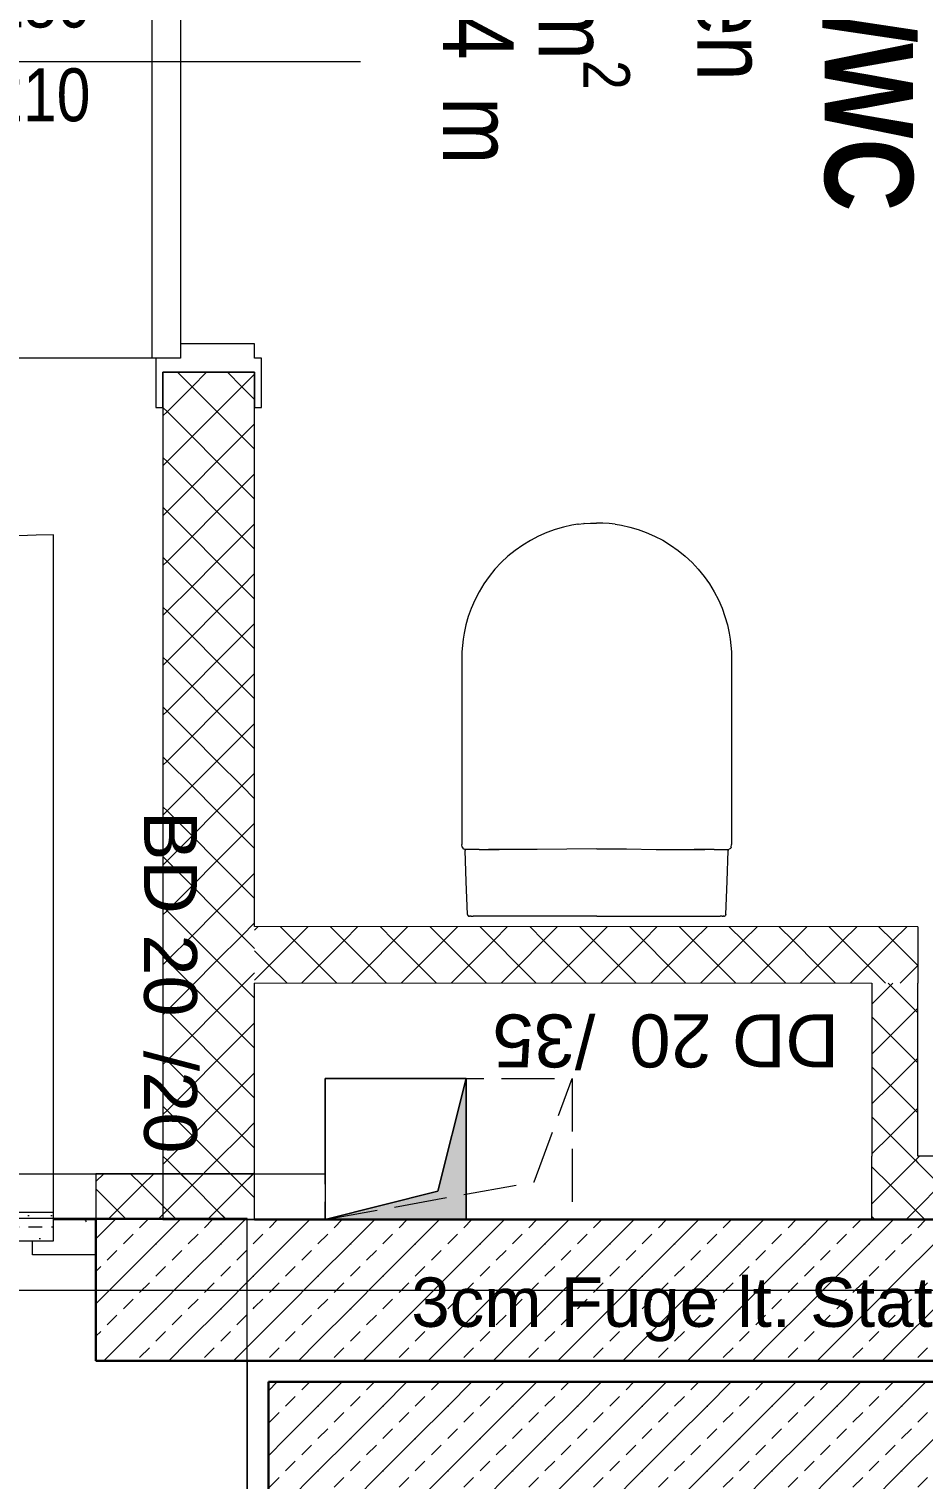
# Model space of a CAD drawing. Header units: metres. Extents: x -19025 to 34897, y -14024 to 26069.
# Drawn here: x 22962 to 24229, y 11180 to 13235 of the extents above; entities that cross this region are included whole.
import ezdxf
from ezdxf.enums import TextEntityAlignment as Align

# ---------------------------------------------------------------- set-up
doc = ezdxf.new("R2010")
doc.units = ezdxf.units.M
doc.header["$MEASUREMENT"] = 0
doc.linetypes.add('Strichlinie eng', pattern=[0.1, 0.075, -0.025])
doc.linetypes.add('Strichlinie mittel', pattern=[0.15, 0.1, -0.05])
for name, color, linetype in [('110 Wand Aussen', 7, 'Continuous'), ('11__100 Achsraster', 7, 'Continuous'), ('120 Wand Innen tragend', 7, 'Continuous'), ('130 Wand Innen', 7, 'Continuous'), ('220 Bodenaufbau', 7, 'Continuous'), ('540 Sanitaereinrichtung', 7, 'Continuous'), ('650 Aussen Treppe Rampe', 7, 'Continuous'), ('810 Raumstempel', 7, 'Continuous'), ('870 Deckendurchbruchsymbol', 7, 'Continuous'), ('938 Beschriftung Statik', 7, 'Continuous'), ('Neubau_120 Wand Innen tragend', 7, 'Continuous'), ('Neubau_130 Wand Innen', 7, 'Continuous')]:
    doc.layers.add(name, color=color, linetype=linetype)
doc.styles.add('ERSTELLTER_STIL_1', font='ARIALN.TTF')
doc.styles.add('ERSTELLTER_STIL_2', font='ARIALNB.TTF')
doc.styles.add('ERSTELLTER_STIL_3', font='arial.ttf')
doc.styles.add('ERSTELLTER_STIL_4', font='arialbd.ttf')
doc.linetypes.add('Grenze Bezirk', pattern='A,0,[2,22HAUS116_412 STG1 _ 2.DG_IndexB_2026-08-161.Shx,S=0.001587,R=0,X=0,Y=0],-0.25,0', length=0.25)
pattern_1 = [(225, (0, 0), (-0.03535534, 0.03535534), [0.05, 0]), (315, (0, 0), (0.03535534, 0.03535534), [0.05, 0])]
pattern_2 = [(45, (0, 0), (-0.04596194, 0.04596194), [0.0195, -0.013]), (45, (-0.02298, 0.02298), (-0.04596194, 0.04596194), [0.065, 0])]
pattern_3 = [(135, (0, 0), (0.03535534, 0.03535534), [0.05, 0]), (225, (0, 0), (-0.03535534, 0.03535534), [0.05, 0])]
pattern_4 = [(224.98361, (0, 0), (-0.03534523, 0.03536545), [0.05, 0]), (314.98361, (0, 0), (0.03536545, 0.03534523), [0.05, 0])]

# ---------------------------------------------------------------- blocks, each defined once
blk = doc.blocks.new('Bad_WC_022_3_1', base_point=(22.6762, 17.5944))
at = {"layer": '810 Raumstempel', "color": 7, "lineweight": 13, "char_height": 0.1, "attachment_point": 1, "rotation": 270, "style": 'ERSTELLTER_STIL_1'}
for s, insert in [('\\A1;{\\pql;\\pt0,0.05;\\fArial Narrow|b0|i0|c0|p0;\\W1.000000;5,21\\fArial Narrow|b0|i0|c0|p0;\\W1.000000;\\A1{\\H.66x;\\S^  ;}\\fArial Narrow|b0|i0|c0|p0;\\W1.000000; m\\fArial Narrow|b0|i0|c0|p0;\\W1.000000;\\A1{\\H.66x;\\S2^  ;}}', (22.0624, 17.8651)), ('\\A1;{\\pql;\\pt0,0.05;\\fArial Narrow|b0|i0|c0|p0;\\W1.000000;9,64\\fArial Narrow|b0|i0|c0|p0;\\W1.000000;\\A1{\\H.66x;\\S^  ;}\\fArial Narrow|b0|i0|c0|p0;\\W1.000000; m\\fArial Narrow|b0|i0|c0|p0;\\W1.000000;\\A1{\\H.66x;\\S^  ;}}', (21.8977, 17.7172))]:
    blk.add_mtext(s, dxfattribs=dict(at, insert=insert))
at = {"layer": '810 Raumstempel', "color": 7, "lineweight": 13}
for tag, height, style, p in [('DUMMY_892', 0.1, 'ERSTELLTER_STIL_1', (22.0933, 17.8651)), ('DUMMY_891', 0.1, 'ERSTELLTER_STIL_1', (22.258, 17.8651)), ('perimeterCode', 0.1, 'ERSTELLTER_STIL_1', (21.9285, 17.8338)), ('stFloorCovering', 0.1, 'ERSTELLTER_STIL_1', (22.258, 17.8338)), ('ROOM_NAME', 0.125, 'ERSTELLTER_STIL_2', (22.4638, 17.8282)), ('DUMMY_890', 0.125, 'ERSTELLTER_STIL_2', (22.4638, 17.3105))]:
    blk.add_attdef(tag, text='', height=height, rotation=270, dxfattribs=dict(at, style=style)).set_placement(p, align=Align.TOP_LEFT)
blk = doc.blocks.new('Decke_2_1', base_point=(11.4309, 4.6878))
at = {"layer": '220 Bodenaufbau', "color": 7, "linetype": 'Continuous', "lineweight": 13, "flags": 128}
blk.add_lwpolyline([(19.551, 13.0252), (19.551, 14.231), (15.4301, 14.231), (15.4301, 15.916), (21.6305, 15.916), (21.6305, 16.051), (21.8305, 16.051), (21.8305, 15.851), (23.6, 15.851), (23.6, 18.8911), (23.6, 22.2117), (14.36, 22.2117), (14.36, 18.8317), (11.5332, 18.8317), (11.5332, 14.251), (14.36, 14.251), (14.36, 6.5391)], dxfattribs=at)
blk = doc.blocks.new('Wand_1_1', base_point=(22.4705, 15.8511))
at = {"layer": 'Neubau_130 Wand Innen', "linetype": 'Continuous', "lineweight": 13, "true_color": 0xa7a7a7}
h = blk.add_hatch(dxfattribs=at)
h.set_pattern_fill('GIPSKARTONWAND_0001', color=253, style=0, pattern_type=2)
h.set_pattern_definition(pattern_1)
h.paths.add_polyline_path([(22.4705, 15.9411), (22.4055, 15.9411), (22.4055, 15.8511)])
h = blk.add_hatch(dxfattribs=at)
h.set_pattern_fill('GIPSKARTONWAND_0001', color=253, style=0, pattern_type=2)
h.set_pattern_definition(pattern_1)
h.paths.add_polyline_path([(22.4705, 15.9411), (22.4055, 15.8511), (22.4705, 15.8511)])
h = blk.add_hatch(dxfattribs=at)
h.set_pattern_fill('GIPSKARTONWAND_0001', color=253, style=0, pattern_type=2)
h.set_pattern_definition(pattern_1)
h.paths.add_polyline_path([(22.4705, 15.8511), (23.4, 15.8511), (23.4, 15.9411), (22.4705, 15.9411)])
at = {"layer": 'Neubau_130 Wand Innen', "color": 7, "linetype": 'Continuous', "lineweight": 13, "flags": 128}
for points in [[(22.4055, 15.8511), (22.4055, 15.9411)], [(23.4, 15.9411), (22.4705, 15.9411)], [(23.4, 15.9411), (23.4, 15.8511)], [(22.4055, 15.8511), (23.4, 15.8511)]]:
    blk.add_lwpolyline(points, dxfattribs=at)
blk = doc.blocks.new('Decke_7_1', base_point=(20.1114, 15.8525))
at = {"layer": '220 Bodenaufbau', "color": 7, "linetype": 'Continuous', "lineweight": 13, "flags": 128}
blk.add_lwpolyline([(20.1114, 15.8525), (20.11, 14.4306), (19.5493, 14.4312), (19.5512, 13.026), (21.52, 13.026), (21.52, 15.8525)], close=True, dxfattribs=at)
blk = doc.blocks.new('Eingang 01 1-Fl 27')
at = {"layer": '120 Wand Innen tragend', "linetype": 'Continuous', "lineweight": 0, "true_color": 0xffffff}
h = blk.add_hatch(dxfattribs=at)
h.set_pattern_fill('SAND_SN5_0001', style=0, pattern_type=2)
h.set_pattern_definition([(0, (0, 0), (0, 0.065), [0.0195, -0.013]), (0, (0, 0.01625), (0, 0.065), [0, -0.0325]), (0, (0.01625, 0.0325), (0, 0.065), [0.0195, -0.013]), (0, (0.01625, 0.04875), (0, 0.065), [0, -0.0325])])
h.paths.add_polyline_path([(-0.48, 0.01), (-0.48, -0.03), (0.48, -0.03), (0.48, 0.01)])
at = {"layer": '120 Wand Innen tragend', "color": 7, "linetype": 'Continuous', "lineweight": 13}
for p, q in [((0.48, 0.01), (0.48, 0.97)), ((-0.54, 0.065), (-0.54, 0)), ((0.54, 0.065), (0.54, 0)), ((-0.48, 0), (-0.54, 0)), ((-0.54, 0), (-0.54, -0.05)), ((-0.48, 0.01), (-0.48, -0.03)), ((0.48, 0.01), (-0.48, 0.01)), ((-0.48, -0.03), (-0.48, 0)), ((0.48, -0.03), (0.48, 0.01)), ((0.48, -0.03), (0.48, 0)), ((0.48, 0), (0.54, 0)), ((0.54, 0), (0.54, -0.05)), ((-0.45, -0.03), (-0.48, -0.03)), ((-0.48, -0.03), (0.48, -0.03)), ((-0.45, -0.05), (-0.45, -0.03)), ((0.45, -0.05), (0.45, -0.03)), ((0.45, -0.03), (0.48, -0.03)), ((-0.54, -0.05), (-0.45, -0.05)), ((0.54, -0.05), (0.45, -0.05))]:
    blk.add_line(p, q, dxfattribs=at)
at = {"layer": '120 Wand Innen tragend', "color": 7, "linetype": 'Continuous', "lineweight": 30}
for p, q in [((-0.54, 0), (-0.54, -0.05)), ((-0.54, 0), (-0.54, -0.05)), ((0.54, 0), (0.54, -0.05)), ((0.54, 0), (0.54, -0.05)), ((-0.54, -0.05), (-0.54, -0.2)), ((0.54, -0.05), (0.54, -0.2))]:
    blk.add_line(p, q, dxfattribs=at)
at = {"layer": '120 Wand Innen tragend', "color": 7, "linetype": 'Continuous', "lineweight": 13}
blk.add_arc((0.48, 0.01), 0.96, 90, 180, dxfattribs=at)
blk = doc.blocks.new('Wand_15_1', base_point=(21.5305, 15.751))
at = {"layer": '120 Wand Innen tragend', "linetype": 'Continuous', "lineweight": 13, "true_color": 0xa7a7a7}
h = blk.add_hatch(dxfattribs=at)
h.set_pattern_fill('GIPSKARTONWAND_0001', color=253, style=0, pattern_type=2)
h.set_pattern_definition([(45, (0, 0), (-0.03535534, 0.03535534), [0.05, 0]), (135, (0, 0), (0.03535534, 0.03535534), [0.05, 0])])
h.paths.add_polyline_path([(21.3057, 15.851), (21.5305, 15.851), (21.5305, 15.916), (21.3057, 15.916)])
at = {"layer": '120 Wand Innen tragend', "linetype": 'Continuous', "lineweight": 0, "true_color": 0x000000}
h = blk.add_hatch(dxfattribs=at)
h.set_pattern_fill('BETON__BEWEHRT_SN46_0001', color=18, style=0, pattern_type=2)
h.set_pattern_definition(pattern_2)
h.paths.add_polyline_path([(21.5305, 15.851), (21.3057, 15.851), (21.3057, 15.651), (21.5305, 15.651)])
at = {"layer": '120 Wand Innen tragend', "color": 7, "linetype": 'Continuous', "lineweight": 13}
for p in [(21.3057, 15.916), (21.5305, 15.851)]:
    blk.add_line(p, (21.3057, 15.851), dxfattribs=at)
at = {"layer": '120 Wand Innen tragend', "color": 7, "linetype": 'Continuous', "lineweight": 30}
for p, q in [((21.3057, 15.851), (21.3057, 15.801)), ((21.3057, 15.801), (21.3057, 15.651))]:
    blk.add_line(p, q, dxfattribs=at)
at = {"layer": '120 Wand Innen tragend', "color": 7, "linetype": 'Continuous', "lineweight": 13, "flags": 128}
for points in [[(21.5305, 15.916), (21.3057, 15.916)], [(21.5305, 15.851), (21.5305, 15.916)]]:
    blk.add_lwpolyline(points, dxfattribs=at)
at = {"layer": '120 Wand Innen tragend', "color": 7, "linetype": 'Continuous', "lineweight": 30, "flags": 128}
blk.add_lwpolyline([(21.3057, 15.651), (21.5305, 15.651)], dxfattribs=at)
at = {"layer": '120 Wand Innen tragend', "color": 7, "linetype": 'Continuous', "lineweight": 13}
blk.add_blockref('Eingang 01 1-Fl 27', (20.7657, 15.851), dxfattribs=at)
blk = doc.blocks.new('Zargentür 1-Fl 27_3')
at = {"layer": 'Neubau_130 Wand Innen', "color": 7, "linetype": 'Continuous', "lineweight": 13}
for p, q in [((0.42, 0.015), (0.42, 0.855)), ((-0.42, 0.01), (-0.49, 0.01)), ((-0.49, 0.01), (-0.49, 0)), ((-0.49, 0), (-0.44, 0)), ((-0.44, 0), (-0.44, -0.13)), ((-0.44, -0.13), (-0.44, 0)), ((-0.44, -0.13), (-0.44, 0)), ((-0.42, 0.015), (-0.42, -0.025)), ((0.42, 0.015), (-0.42, 0.015)), ((-0.42, -0.025), (-0.42, 0.01)), ((0.42, -0.025), (0.42, 0.015)), ((0.42, -0.025), (0.42, 0.01)), ((0.42, 0.01), (0.49, 0.01)), ((0.49, 0), (0.44, 0)), ((0.44, 0), (0.44, -0.13)), ((0.44, -0.13), (0.44, 0)), ((0.44, -0.13), (0.44, 0)), ((0.49, 0.01), (0.49, 0)), ((-0.4, -0.025), (-0.42, -0.025)), ((-0.42, -0.025), (0.42, -0.025)), ((-0.4, -0.13), (-0.4, -0.025)), ((0.4, -0.13), (0.4, -0.025)), ((0.4, -0.025), (0.42, -0.025)), ((-0.44, -0.13), (-0.49, -0.13)), ((-0.49, -0.13), (-0.49, -0.14)), ((-0.49, -0.14), (-0.42, -0.14)), ((-0.42, -0.14), (-0.42, -0.13)), ((-0.42, -0.13), (-0.4, -0.13)), ((0.42, -0.13), (0.4, -0.13)), ((0.42, -0.14), (0.42, -0.13)), ((0.49, -0.14), (0.42, -0.14)), ((0.44, -0.13), (0.49, -0.13)), ((0.49, -0.13), (0.49, -0.14))]:
    blk.add_line(p, q, dxfattribs=at)
blk.add_arc((0.42, 0.015), 0.84, 90, 180, dxfattribs=at)
blk = doc.blocks.new('T Marker 21_15')
at = {"layer": 'Neubau_130 Wand Innen', "color": 7, "linetype": 'Continuous', "lineweight": 13}
blk.add_line((0, -0.48), (0, 0.15), dxfattribs=at)
at = {"layer": 'Neubau_130 Wand Innen', "color": 7, "lineweight": 13, "style": 'ERSTELLTER_STIL_1'}
for tag, p in [('gs_width_select_pref_50_0', (-0.0029, -0.4146)), ('gs_width_select_pref_50_1', (0.13, -0.4628))]:
    blk.add_attdef(tag, text='', height=0.075, rotation=90, dxfattribs=at).set_placement(p, align=Align.BOTTOM_LEFT)
blk = doc.blocks.new('Wand_37_1', base_point=(21.5305, 19.0116))
at = {"layer": '130 Wand Innen', "linetype": 'Continuous', "lineweight": 13, "true_color": 0xa7a7a7}
h = blk.add_hatch(dxfattribs=at)
h.set_pattern_fill('GIPSKARTONWAND_0001', color=253, style=0, pattern_type=2)
h.set_pattern_definition([(315, (0, 0), (0.03535534, 0.03535534), [0.05, 0]), (45, (0, 0), (-0.03535534, 0.03535534), [0.05, 0])])
h.paths.add_polyline_path([(21.4005, 15.851), (21.5305, 15.851), (21.5305, 17.0516), (21.4005, 17.0516)])
at = {"layer": '130 Wand Innen', "color": 7, "linetype": 'Continuous', "lineweight": 13}
blk.add_line((21.5305, 17.0516), (21.4005, 17.0516), dxfattribs=at)
at = {"layer": '130 Wand Innen', "color": 7, "linetype": 'Continuous', "lineweight": 13, "flags": 128}
for points in [[(21.4005, 17.0516), (21.4005, 15.851)], [(21.5305, 16.2662), (21.5305, 17.0516)], [(21.5305, 15.851), (21.5305, 16.1862)], [(21.4005, 15.851), (21.5305, 15.851)]]:
    blk.add_lwpolyline(points, dxfattribs=at)
at = {"layer": 'Neubau_130 Wand Innen', "color": 7, "linetype": 'Continuous', "lineweight": 13, "xscale": -1, "rotation": 90}
blk.add_blockref('Zargentür 1-Fl 27_3', (21.4005, 17.4916), dxfattribs=at)
at = {"layer": 'Neubau_130 Wand Innen', "color": 7, "lineweight": 13}
ref = blk.add_blockref('T Marker 21_15', (21.5305, 17.4916), dxfattribs=dict(at, rotation=270))
ref.add_attrib('gs_width_select_pref_50', 'DL80', dxfattribs={"color": 7, "lineweight": 13, "height": 0.075, "rotation": 360, "style": 'ERSTELLTER_STIL_1'}).set_placement((21.093, 17.5175), align=Align.BOTTOM_LEFT)
ref.add_attrib('gs_width_select_pref_50_1', 'DL210', dxfattribs={"color": 7, "lineweight": 13, "height": 0.075, "rotation": 360, "style": 'ERSTELLTER_STIL_1'}).set_placement((21.0447, 17.3846), align=Align.BOTTOM_LEFT)
blk = doc.blocks.new('Wand_52_1', base_point=(21.5305, 15.751))
at = {"layer": '110 Wand Aussen', "linetype": 'Continuous', "lineweight": 0, "true_color": 0x000000}
h = blk.add_hatch(dxfattribs=at)
h.set_pattern_fill('BETON__BEWEHRT_SN46_0001', color=18, style=0, pattern_type=2)
h.set_pattern_definition(pattern_2)
h.paths.add_polyline_path([(23.4, 15.851), (21.5305, 15.851), (21.5305, 15.651), (23.4, 15.651)])
at = {"layer": '110 Wand Aussen', "color": 7, "linetype": 'Continuous', "lineweight": 30, "flags": 128}
for points in [[(23.4, 15.851), (21.5305, 15.851)], [(21.5305, 15.651), (23.4, 15.651)]]:
    blk.add_lwpolyline(points, dxfattribs=at)
blk = doc.blocks.new('Wand_107_1', base_point=(22.4705, 15.8511))
at = {"layer": 'Neubau_130 Wand Innen', "linetype": 'Continuous', "lineweight": 13, "true_color": 0xa7a7a7}
h = blk.add_hatch(dxfattribs=at)
h.set_pattern_fill('GIPSKARTONWAND_0001', color=253, style=0, pattern_type=2)
h.set_pattern_definition(pattern_3)
h.paths.add_polyline_path([(22.4705, 16.2659), (22.4705, 16.2659), (22.4705, 16.2659)])
h = blk.add_hatch(dxfattribs=at)
h.set_pattern_fill('GIPSKARTONWAND_0001', color=253, style=0, pattern_type=2)
h.set_pattern_definition(pattern_3)
h.paths.add_polyline_path([(22.4055, 16.1859), (22.4055, 15.9411), (22.4705, 15.9411), (22.4705, 16.1859)])
at = {"layer": 'Neubau_130 Wand Innen', "color": 7, "linetype": 'Continuous', "lineweight": 13, "flags": 128}
for points in [[(22.4055, 16.1859), (22.4055, 15.9411)], [(22.4705, 15.9411), (22.4705, 16.1859)]]:
    blk.add_lwpolyline(points, dxfattribs=at)
blk = doc.blocks.new('Wand_166_1', base_point=(21.55, 15.421))
at = {"layer": 'Neubau_120 Wand Innen tragend', "linetype": 'Continuous', "lineweight": 0, "true_color": 0x000000}
h = blk.add_hatch(dxfattribs=at)
h.set_pattern_fill('BETON__BEWEHRT_SN46_0001', color=18, style=0, pattern_type=2)
h.set_pattern_definition(pattern_2)
h.paths.add_polyline_path([(21.55, 15.421), (23.6, 15.421), (23.6, 15.621), (21.55, 15.621)])
at = {"layer": 'Neubau_120 Wand Innen tragend', "color": 7, "linetype": 'Continuous', "lineweight": 30, "flags": 128}
for points in [[(23.6, 15.621), (21.55, 15.621)], [(21.55, 15.621), (21.55, 15.421)], [(23.6, 15.421), (23.6, 15.621)], [(21.55, 15.421), (23.6, 15.421)]]:
    blk.add_lwpolyline(points, dxfattribs=at)
blk = doc.blocks.new('Wand_181_1', base_point=(22.4705, 16.2659))
at = {"layer": 'Neubau_130 Wand Innen', "linetype": 'Continuous', "lineweight": 13, "true_color": 0xa7a7a7}
h = blk.add_hatch(dxfattribs=at)
h.set_pattern_fill('GIPSKARTONWAND_0001', color=253, style=0, pattern_type=2)
h.set_pattern_definition(pattern_4)
h.paths.add_polyline_path([(22.4055, 16.2659), (21.5305, 16.2662), (21.5305, 16.1862), (22.4055, 16.1859)])
h = blk.add_hatch(dxfattribs=at)
h.set_pattern_fill('GIPSKARTONWAND_0001', color=253, style=0, pattern_type=2)
h.set_pattern_definition(pattern_4)
h.paths.add_polyline_path([(22.4055, 16.1859), (22.4705, 16.1859), (22.4705, 16.2659), (22.4705, 16.2659)])
h = blk.add_hatch(dxfattribs=at)
h.set_pattern_fill('GIPSKARTONWAND_0001', color=253, style=0, pattern_type=2)
h.set_pattern_definition(pattern_4)
h.paths.add_polyline_path([(22.4055, 16.1859), (22.4705, 16.2659), (22.4055, 16.2659)])
at = {"layer": 'Neubau_130 Wand Innen', "color": 7, "linetype": 'Continuous', "lineweight": 13, "flags": 128}
for points in [[(22.4705, 16.2659), (21.5305, 16.2662)], [(22.4705, 16.2659), (22.4705, 16.1859)], [(21.5305, 16.1862), (22.4055, 16.1859)]]:
    blk.add_lwpolyline(points, dxfattribs=at)
blk = doc.blocks.new('Standard-Rastermarker_13')
at = {"layer": '11__100 Achsraster', "color": 8, "linetype": 'Grenze Bezirk', "lineweight": 5}
blk.add_line((1, 0), (28.1323, 0), dxfattribs=at)
at = {"layer": '11__100 Achsraster', "color": 8, "lineweight": 5, "style": 'ERSTELLTER_STIL_4'}
blk.add_attdef('AC_MarkerText_1', text='', height=0.2, rotation=270, dxfattribs=at).set_placement((29.5281, -0.0457), align=Align.TOP_CENTER)
blk = doc.blocks.new('Bodendurchbruch Symbol 27[143]_1', base_point=(21.6305, 15.851))
at = {"layer": '870 Deckendurchbruchsymbol', "linetype": 'Continuous', "lineweight": 13, "true_color": 0xd40000}
blk.add_hatch(color=12, dxfattribs=at).paths.add_polyline_path([(21.6305, 15.851), (21.8305, 15.851), (21.8305, 16.051), (21.7901, 15.8914)])
at = {"layer": '870 Deckendurchbruchsymbol', "color": 12, "linetype": 'Continuous', "lineweight": 13, "true_color": 0xd40000, "flags": 128}
for points in [[(21.7901, 15.8914), (21.8305, 16.051), (21.6305, 16.051), (21.6305, 15.851)], [(21.6305, 15.851), (21.8305, 15.851), (21.8305, 16.051), (21.7901, 15.8914)]]:
    blk.add_lwpolyline(points, close=True, dxfattribs=at)
at = {"layer": '870 Deckendurchbruchsymbol', "color": 12, "lineweight": 13, "true_color": 0xd40000, "insert": (21.352, 16.168), "char_height": 0.075, "attachment_point": 8, "rotation": 270, "style": 'ERSTELLTER_STIL_3'}
blk.add_mtext('\\A1;{\\pqc;\\pt0;\\fArial|b0|i0|c0|p0;\\c204;\\W1.000000;BD 20\\fArial|b0|i0|c0|p0;\\W1.000000;\\A1{\\H.66x;\\S^  ;}\\fArial|b0|i0|c0|p0;\\W1.000000; /20\\fArial|b0|i0|c0|p0;\\W1.000000;\\A1{\\H.66x;\\S^  ;}\\fArial|b0|i0|c0|p0;\\W1.000000;\\fArial|b0|i0|c0|p0;\\W1.000000;\\A1{\\H.66x;\\S^  ;}}', dxfattribs=at)
blk = doc.blocks.new('Villeroy_Boch-Subway_Washdown_WC-3D_7')
at = {"layer": '540 Sanitaereinrichtung', "color": 7, "linetype": 'Continuous', "lineweight": 13}
for p, q in [((0.1644, 0.5549), (0.1556, 0.5535)), ((0.1644, 0.5549), (0.1732, 0.5559)), ((0.1645, 0.5549), (0.1644, 0.5549)), ((0.1645, 0.5549), (0.1644, 0.5549)), ((0.1644, 0.5549), (0.1645, 0.5549)), ((0.1644, 0.5549), (0.1645, 0.5549)), ((0.1732, 0.5559), (0.1729, 0.5559)), ((0.1732, 0.5559), (0.1821, 0.5566)), ((0.1821, 0.5566), (0.1909, 0.5566)), ((0.1996, 0.5566), (0.1909, 0.5566)), ((0.2085, 0.5559), (0.1996, 0.5566)), ((0.2173, 0.5549), (0.2085, 0.5559)), ((0.2085, 0.5559), (0.2088, 0.5559)), ((0.2172, 0.5549), (0.2173, 0.5549)), ((0.2172, 0.5549), (0.2173, 0.5549)), ((0.2173, 0.5549), (0.2172, 0.5549)), ((0.2173, 0.5549), (0.2172, 0.5549)), ((0.2173, 0.5549), (0.2261, 0.5535)), ((0.1087, 0.5382), (0.0972, 0.5322)), ((0.1205, 0.5433), (0.1087, 0.5382)), ((0.1321, 0.5475), (0.1205, 0.5433)), ((0.1438, 0.5509), (0.1321, 0.5475)), ((0.1556, 0.5535), (0.1438, 0.5509)), ((0.2261, 0.5535), (0.2379, 0.5509)), ((0.2379, 0.5509), (0.2497, 0.5475)), ((0.2497, 0.5475), (0.2612, 0.5433)), ((0.2612, 0.5433), (0.273, 0.5382)), ((0.273, 0.5382), (0.2845, 0.5322)), ((0.0754, 0.5179), (0.0652, 0.5097)), ((0.0861, 0.5255), (0.0754, 0.5179)), ((0.0972, 0.5322), (0.0861, 0.5255)), ((0.2845, 0.5322), (0.2957, 0.5255)), ((0.2957, 0.5255), (0.3063, 0.5179)), ((0.3063, 0.5179), (0.3165, 0.5097)), ((0.0557, 0.5008), (0.0467, 0.4912)), ((0.0652, 0.5097), (0.0557, 0.5008)), ((0.3165, 0.5097), (0.3261, 0.5008)), ((0.3261, 0.5008), (0.335, 0.4912)), ((0.0385, 0.481), (0.0309, 0.4704)), ((0.0467, 0.4912), (0.0385, 0.481)), ((0.335, 0.4912), (0.3433, 0.481)), ((0.3433, 0.481), (0.3508, 0.4704)), ((0.0242, 0.4592), (0.0182, 0.4477)), ((0.0309, 0.4704), (0.0242, 0.4592)), ((0.3508, 0.4704), (0.3575, 0.4592)), ((0.3575, 0.4592), (0.3635, 0.4477)), ((0.0131, 0.4359), (0.0089, 0.4244)), ((0.0182, 0.4477), (0.0131, 0.4359)), ((0.3635, 0.4477), (0.3686, 0.4359)), ((0.3686, 0.4359), (0.3728, 0.4244)), ((0.0055, 0.4126), (0.0029, 0.4008)), ((0.0089, 0.4244), (0.0055, 0.4126)), ((0.3728, 0.4244), (0.3762, 0.4126)), ((0.3762, 0.4126), (0.3788, 0.4008)), ((0.0015, 0.392), (0.0005, 0.3832)), ((0.0029, 0.4008), (0.0015, 0.392)), ((0.3788, 0.4008), (0.3802, 0.392)), ((0.3802, 0.392), (0.3812, 0.3832)), ((-0.0001, 0.3743), (-0.0003, 0.3656)), ((0.0005, 0.3832), (-0.0001, 0.3743)), ((0.3812, 0.3832), (0.3819, 0.3743)), ((0.3819, 0.3743), (0.3821, 0.3656)), ((-0.0003, 0.3656), (-0.0001, 0.1012)), ((0.3821, 0.3656), (0.3818, 0.1012)), ((0.0002, 0.0976), (-0.0001, 0.1012)), ((0.0002, 0.0976), (0.0009, 0.096)), ((0.0009, 0.096), (0.0012, 0.0956)), ((0.0012, 0.0956), (0.0021, 0.0951)), ((0.0021, 0.0951), (0.003, 0.0945)), ((0.0044, 0.0943), (0.003, 0.0945)), ((0.0242, 0.0941), (0.0044, 0.0943)), ((0.0044, 0.0942), (0.0044, 0.0929)), ((0.0058, 0.0491), (0.0044, 0.0929)), ((0.0242, 0.0941), (0.0365, 0.0941)), ((0.0242, 0.0941), (0.0376, 0.0941)), ((0.0365, 0.0941), (0.0527, 0.0941)), ((0.0365, 0.0941), (0.0376, 0.0941)), ((0.0527, 0.0941), (0.0376, 0.0941)), ((0.0643, 0.0943), (0.0527, 0.0941)), ((0.0527, 0.0941), (0.0527, 0.0941)), ((0.1065, 0.0942), (0.0643, 0.0943)), ((0.1486, 0.0949), (0.1065, 0.0942)), ((0.1909, 0.0949), (0.1486, 0.0949)), ((0.1909, 0.0949), (0.2331, 0.0949)), ((0.2331, 0.0949), (0.2752, 0.0942)), ((0.2752, 0.0942), (0.3174, 0.0943)), ((0.3174, 0.0943), (0.329, 0.0941)), ((0.329, 0.0941), (0.3442, 0.0941)), ((0.3291, 0.0941), (0.329, 0.0941)), ((0.3453, 0.0941), (0.329, 0.0941)), ((0.3575, 0.0941), (0.3442, 0.0941)), ((0.3453, 0.0941), (0.3442, 0.0941)), ((0.3575, 0.0941), (0.3453, 0.0941)), ((0.3575, 0.0941), (0.3773, 0.0943)), ((0.3759, 0.0491), (0.3773, 0.0929)), ((0.3773, 0.0943), (0.3787, 0.0945)), ((0.3773, 0.0942), (0.3773, 0.0929)), ((0.3796, 0.0951), (0.3787, 0.0945)), ((0.3805, 0.0956), (0.3796, 0.0951)), ((0.3808, 0.096), (0.3805, 0.0956)), ((0.3815, 0.0976), (0.3808, 0.096)), ((0.3815, 0.0976), (0.3818, 0.1012)), ((0.0077, 0.0022), (0.0058, 0.0491)), ((0.374, 0.0022), (0.3759, 0.0491)), ((0.0077, 0.0022), (0.0082, 0.0008)), ((0.0082, 0.0008), (0.0093, -0.0002)), ((0.3735, 0.0008), (0.3724, -0.0002)), ((0.374, 0.0022), (0.3735, 0.0008)), ((0.0093, -0.0002), (0.0098, -0.0002)), ((0.0105, -0.0002), (0.0098, -0.0002)), ((0.0105, -0.0002), (0.0115, -0.0002)), ((0.0128, -0.0002), (0.0115, -0.0002)), ((0.0128, -0.0002), (0.0142, -0.0002)), ((0.0142, -0.0002), (0.0157, -0.0002)), ((0.1909, -0.0002), (0.0157, -0.0002)), ((0.1909, -0.0002), (0.366, -0.0002)), ((0.3675, -0.0002), (0.366, -0.0002)), ((0.3689, -0.0002), (0.3675, -0.0002)), ((0.3689, -0.0002), (0.3702, -0.0002)), ((0.3712, -0.0002), (0.3702, -0.0002)), ((0.3712, -0.0002), (0.372, -0.0002)), ((0.3724, -0.0002), (0.372, -0.0002))]:
    blk.add_line(p, q, dxfattribs=at)
blk = doc.blocks.new('Bodendurchbruch Symbol 27[152]_1', base_point=(21.9805, 16.051))
at = {"layer": '870 Deckendurchbruchsymbol', "color": 12, "linetype": 'Strichlinie eng', "lineweight": 13, "true_color": 0xd40000}
for p, q in [((21.927, 15.9045), (21.9805, 16.051)), ((21.6305, 15.851), (21.927, 15.9045))]:
    blk.add_line(p, q, dxfattribs=at)
at = {"layer": '870 Deckendurchbruchsymbol', "color": 12, "linetype": 'Strichlinie eng', "lineweight": 13, "true_color": 0xd40000, "flags": 128}
blk.add_lwpolyline([(21.9805, 15.851), (21.6305, 15.851), (21.6305, 16.051), (21.9805, 16.051)], close=True, dxfattribs=at)
at = {"layer": '870 Deckendurchbruchsymbol', "color": 12, "lineweight": 13, "true_color": 0xd40000, "insert": (22.0942, 16.1635), "char_height": 0.075, "attachment_point": 8, "rotation": 180.0005, "style": 'ERSTELLTER_STIL_3'}
blk.add_mtext('\\A1;{\\pqc;\\pt0;\\fArial|b0|i0|c0|p0;\\c204;\\W1.000000;DD 20\\fArial|b0|i0|c0|p0;\\W1.000000;\\A1{\\H.66x;\\S^  ;}\\fArial|b0|i0|c0|p0;\\W1.000000; /35\\fArial|b0|i0|c0|p0;\\W1.000000;\\A1{\\H.66x;\\S^  ;}\\fArial|b0|i0|c0|p0;\\W1.000000;\\fArial|b0|i0|c0|p0;\\W1.000000;\\A1{\\H.66x;\\S^  ;}}', dxfattribs=at)

msp = doc.modelspace()

# ---------------------------------------------------------------- linework, layer by layer
at = {"layer": '650 Aussen Treppe Rampe', "color": 101, "linetype": 'Strichlinie mittel', "lineweight": 25, "true_color": 0xa9faab}
msp.add_arc((23176.816, 11612.952), 150, 205.047029, 207.0777, dxfattribs=at)
at = {"layer": '870 Deckendurchbruchsymbol', "color": 12, "linetype": 'Continuous', "lineweight": 13, "true_color": 0xd40000}
msp.add_lwpolyline([(25351.34, 11347.952), (23271.34, 11348.031), (23271.34, 9287.958), (25351.34, 9287.965)], dxfattribs=at)

# ---------------------------------------------------------------- block references
at = {"layer": '110 Wand Aussen', "color": 7, "lineweight": 30, "xscale": 1000, "yscale": 1000, "zscale": 1000}
msp.add_blockref('Wand_52_1', (23281.814, 11447.952), dxfattribs=at)
at = {"layer": '11__100 Achsraster', "color": 7, "linetype": 'Continuous', "lineweight": 18, "xscale": 1000, "yscale": 1000, "zscale": 1000}
msp.add_blockref('Standard-Rastermarker_13', (5265.151, 11447.952), dxfattribs=at)
at = {"layer": '120 Wand Innen tragend', "color": 7, "lineweight": 30, "xscale": 1000, "yscale": 1000, "zscale": 1000}
msp.add_blockref('Wand_15_1', (23281.814, 11447.952), dxfattribs=at)
at = {"layer": '130 Wand Innen', "color": 7, "lineweight": 30, "xscale": 1000, "yscale": 1000, "zscale": 1000}
msp.add_blockref('Wand_37_1', (23281.851, 14708.522), dxfattribs=at)
at = {"layer": '220 Bodenaufbau', "color": 7, "linetype": 'Continuous', "lineweight": 13, "xscale": 1000, "yscale": 1000, "zscale": 1000}
for name, p in [('Decke_2_1', (13182.278, 384.744)), ('Decke_7_1', (21862.682, 11549.448))]:
    msp.add_blockref(name, p, dxfattribs=at)
at = {"layer": '540 Sanitaereinrichtung', "color": 7, "linetype": 'Continuous', "lineweight": 13, "xscale": 1000, "yscale": 1000, "zscale": 1000, "rotation": 0.0118400997045856}
msp.add_blockref('Villeroy_Boch-Subway_Washdown_WC-3D_7', (23575.909, 11978.053), dxfattribs=at)
at = {"layer": '810 Raumstempel', "color": 7, "linetype": 'Continuous', "lineweight": 13, "xscale": 1000, "yscale": 1000, "zscale": 1000}
msp.add_blockref('Bad_WC_022_3_1', (24427.529, 13291.299), dxfattribs=at).add_auto_attribs({'ROOM_NAME': 'Bad/WC', 'stFloorCovering': 'Fliesen', 'perimeterCode': 'U: '})
at = {"layer": '870 Deckendurchbruchsymbol', "color": 12, "linetype": 'Continuous', "lineweight": 13, "true_color": 0xd40000, "xscale": 1000, "yscale": 1000, "zscale": 1000}
for name, p in [('Bodendurchbruch Symbol 27[143]_1', (23381.815, 11547.951)), ('Bodendurchbruch Symbol 27[152]_1', (23731.814, 11747.954))]:
    msp.add_blockref(name, p, dxfattribs=at)
at = {"layer": 'Neubau_120 Wand Innen tragend', "color": 7, "lineweight": 30, "xscale": 1000, "yscale": 1000, "zscale": 1000}
msp.add_blockref('Wand_166_1', (23301.34, 11117.944), dxfattribs=at)
at = {"layer": 'Neubau_130 Wand Innen', "color": 7, "lineweight": 30, "xscale": 1000, "yscale": 1000, "zscale": 1000}
for name, p in [('Wand_181_1', (24221.802, 11962.852)), ('Wand_107_1', (24221.802, 11548.002)), ('Wand_1_1', (24221.802, 11548.002))]:
    msp.add_blockref(name, p, dxfattribs=at)

# ---------------------------------------------------------------- texts
at = {"layer": '938 Beschriftung Statik', "color": 139, "linetype": 'Continuous', "lineweight": 13, "true_color": 0x2c655e, "insert": (23504.035, 11374.855), "char_height": 70, "attachment_point": 7, "style": 'ERSTELLTER_STIL_3'}
msp.add_mtext('\\A1;{\\pql;\\fArial|b0|i0|c0|p0;\\W1.000000;3cm Fuge\\fArial|b0|i0|c0|p0;\\W1.000000; lt. Statik}', dxfattribs=at)

doc.saveas('drawing.dxf')
